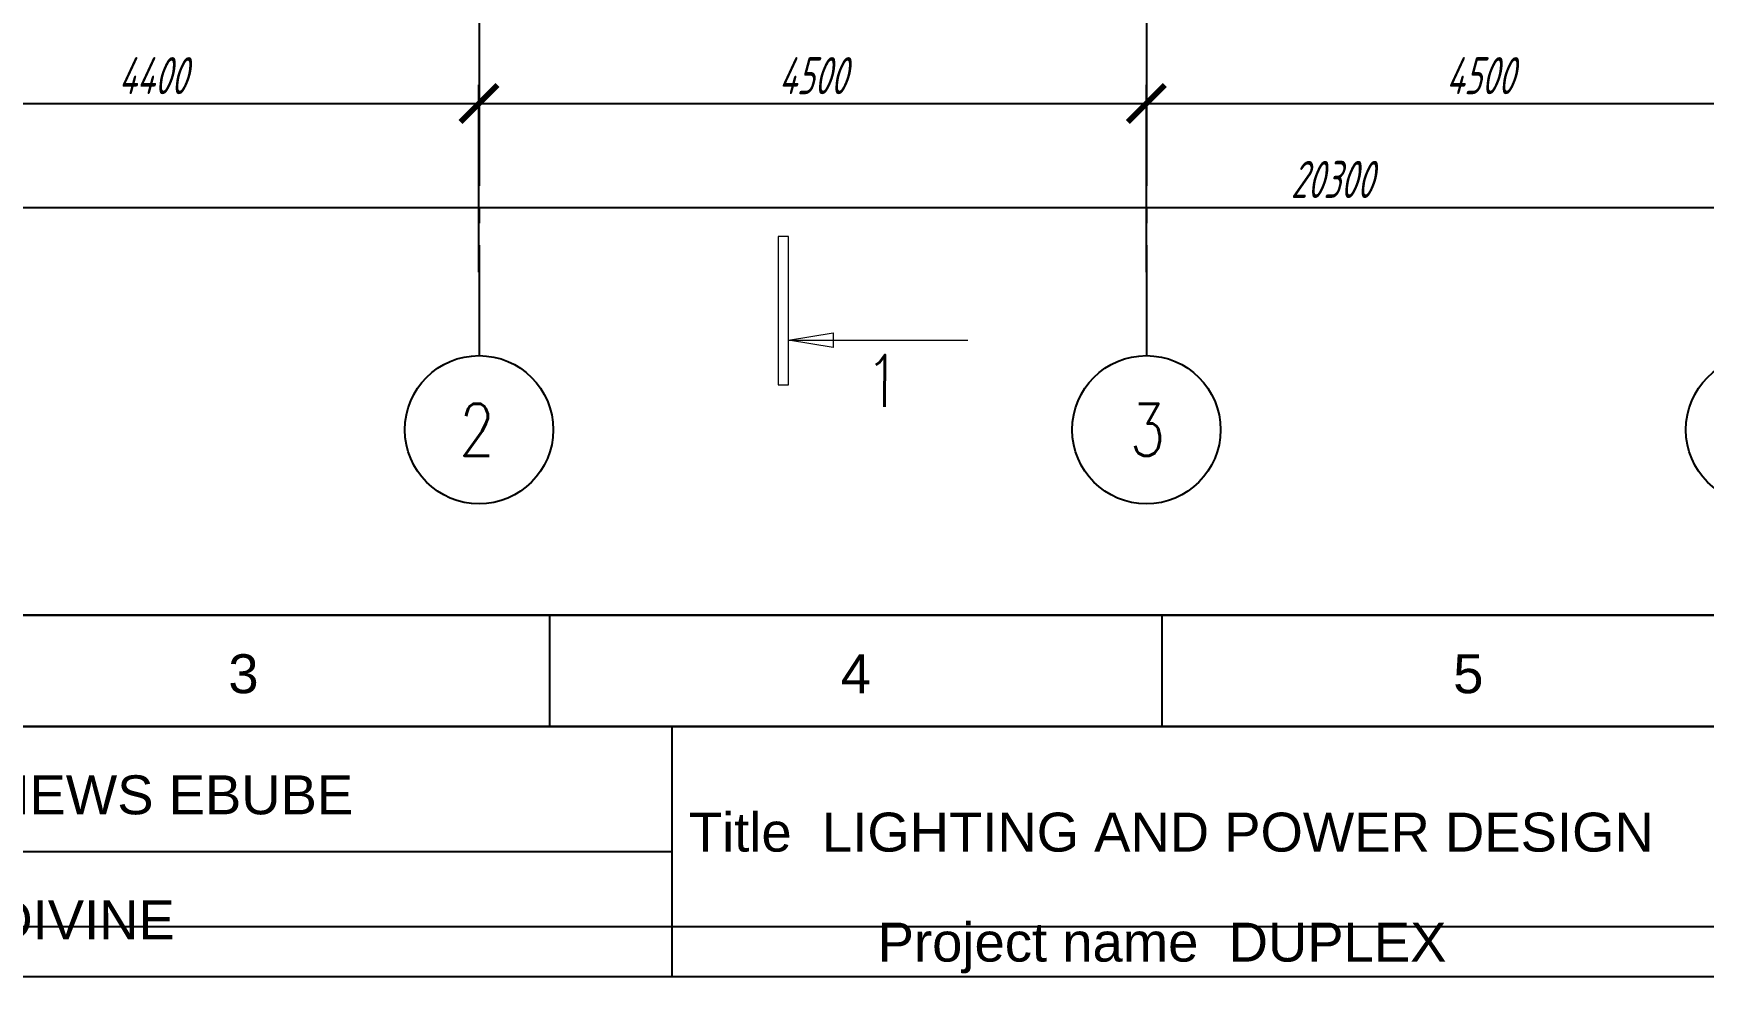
# Model space of a CAD drawing. Header units: inches. Extents: x -21163 to 11874, y -14995 to 6550.
# Drawn here: x -12256 to -993, y -14995 to -8635 of the extents above; entities that cross this region are included whole.
import ezdxf
from ezdxf.enums import TextEntityAlignment as Align

# ---------------------------------------------------------------- set-up
doc = ezdxf.new("R2010")
doc.units = ezdxf.units.IN
doc.header["$MEASUREMENT"] = 0
doc.linetypes.add('CONTI', pattern=[0])
doc.linetypes.add('GOST2.303 5', pattern=[24, 20, -1.5, 1, -1.5])
doc.layers.get('0').update_dxf_attribs({"color": 8})
for name, color, linetype in [('axis_dim', 8, 'CONTI'), ('BORDER', 7, 'Continuous'), ('GRID_REF', 7, 'Continuous'), ('TITLE_BLOCK', 7, 'Continuous')]:
    doc.layers.add(name, color=color, linetype=linetype)
doc.layers.add('mark', color=8, linetype='Continuous', lineweight=15)
doc.styles.add('GOST 2.304', font='CS_Gost2304.shx', dxfattribs={"width": 0.8, "oblique": 15})
doc.styles.get("Standard").update_dxf_attribs({"font": 'arial.ttf'})
doc.dimstyles.new('СПДС', dxfattribs={"dimscale": 100, "dimtxt": 2.5, "dimasz": 2.5, "dimexe": 1.25, "dimexo": 0.625, "dimtad": 1, "dimdec": 0, "dimtxsty": 'GOST 2.304', "dimblk": 'ARCHTICK', "dimblk1": 'ARCHTICK', "dimblk2": 'ARCHTICK', "dimcen": 2.5, "dimdle": 2, "dimazin": 2, "dimtfac": 0.75, "dimtmove": 1, "dimatfit": 3, "dimarcsym": 1})

# ---------------------------------------------------------------- blocks, each defined once
blk = doc.blocks.new('_ArchTick')
at = {"color": 0, "linetype": 'ByBlock', "const_width": 0.15}
blk.add_lwpolyline([(-0.5, -0.5), (0.5, 0.5)], dxfattribs=at)
blk = doc.blocks.new('*D42')
at = {"layer": 'axis_dim', "color": 0, "linetype": 'Continuous', "lineweight": -2, "ltscale": 100, "transparency": 16777216}
for p, q in [((-13651, -10245), (-13651, -9683)), ((6650, -10072), (6650, -9683)), ((-13851, -9808), (6850, -9808))]:
    blk.add_line(p, q, dxfattribs=at)
at = {"layer": 'Defpoints', "color": 0, "linetype": 'Continuous', "ltscale": 100, "transparency": 16777216}
for p in [(6650, -9808), (6650, -10135), (-13651, -10308)]:
    blk.add_point(p, dxfattribs=at)
at = {"layer": 'axis_dim', "color": 0, "linetype": 'Continuous', "lineweight": -2, "ltscale": 100, "transparency": 16777216, "xscale": 250, "yscale": 250, "zscale": 250, "rotation": 180}
blk.add_blockref('_ArchTick', (-13651, -9808), dxfattribs=at)
at = {"layer": 'axis_dim', "color": 0, "linetype": 'Continuous', "lineweight": -2, "ltscale": 100, "transparency": 16777216, "xscale": 250, "yscale": 250, "zscale": 250}
blk.add_blockref('_ArchTick', (6650, -9808), dxfattribs=at)
at = {"layer": 'axis_dim', "color": 0, "linetype": 'Continuous', "lineweight": -3, "ltscale": 100, "transparency": 16777216, "insert": (-3500, -9620), "char_height": 250, "attachment_point": 5, "style": 'GOST 2.304'}
blk.add_mtext('\\A1;20300', dxfattribs=at)
blk = doc.blocks.new('*D43')
at = {"layer": 'axis_dim', "color": 0, "linetype": 'Continuous', "lineweight": -2, "ltscale": 100, "transparency": 16777216}
for p, q in [((-13651, -10245), (-13651, -8983)), ((-9251, -10245), (-9251, -8983)), ((-13851, -9108), (-9051, -9108))]:
    blk.add_line(p, q, dxfattribs=at)
at = {"layer": 'Defpoints', "color": 0, "linetype": 'Continuous', "ltscale": 100, "transparency": 16777216}
for p in [(-9251, -9108), (-13651, -10308), (-9251, -10308)]:
    blk.add_point(p, dxfattribs=at)
at = {"layer": 'axis_dim', "color": 0, "linetype": 'Continuous', "lineweight": -2, "ltscale": 100, "transparency": 16777216, "xscale": 250, "yscale": 250, "zscale": 250, "rotation": 180}
blk.add_blockref('_ArchTick', (-13651, -9108), dxfattribs=at)
at = {"layer": 'axis_dim', "color": 0, "linetype": 'Continuous', "lineweight": -2, "ltscale": 100, "transparency": 16777216, "xscale": 250, "yscale": 250, "zscale": 250}
blk.add_blockref('_ArchTick', (-9251, -9108), dxfattribs=at)
at = {"layer": 'axis_dim', "color": 0, "linetype": 'Continuous', "lineweight": -3, "ltscale": 100, "transparency": 16777216, "insert": (-11451, -8920), "char_height": 250, "attachment_point": 5, "style": 'GOST 2.304'}
blk.add_mtext('\\A1;4400', dxfattribs=at)
blk = doc.blocks.new('*D44')
at = {"layer": 'axis_dim', "color": 0, "linetype": 'Continuous', "lineweight": -2, "ltscale": 100, "transparency": 16777216}
for p, q in [((-9251, -10245), (-9251, -8983)), ((-4751, -10245), (-4751, -8983)), ((-9451, -9108), (-4551, -9108))]:
    blk.add_line(p, q, dxfattribs=at)
at = {"layer": 'Defpoints', "color": 0, "linetype": 'Continuous', "ltscale": 100, "transparency": 16777216}
for p in [(-4751, -9108), (-9251, -10308), (-4751, -10308)]:
    blk.add_point(p, dxfattribs=at)
at = {"layer": 'axis_dim', "color": 0, "linetype": 'Continuous', "lineweight": -2, "ltscale": 100, "transparency": 16777216, "xscale": 250, "yscale": 250, "zscale": 250, "rotation": 180}
blk.add_blockref('_ArchTick', (-9251, -9108), dxfattribs=at)
at = {"layer": 'axis_dim', "color": 0, "linetype": 'Continuous', "lineweight": -2, "ltscale": 100, "transparency": 16777216, "xscale": 250, "yscale": 250, "zscale": 250}
blk.add_blockref('_ArchTick', (-4751, -9108), dxfattribs=at)
at = {"layer": 'axis_dim', "color": 0, "linetype": 'Continuous', "lineweight": -3, "ltscale": 100, "transparency": 16777216, "insert": (-7001, -8920), "char_height": 250, "attachment_point": 5, "style": 'GOST 2.304'}
blk.add_mtext('\\A1;4500', dxfattribs=at)
blk = doc.blocks.new('*D45')
at = {"layer": 'axis_dim', "color": 0, "linetype": 'Continuous', "lineweight": -2, "ltscale": 100, "transparency": 16777216}
for p, q in [((-4751, -10245), (-4751, -8983)), ((-251, -10245), (-251, -8983)), ((-4951, -9108), (-51, -9108))]:
    blk.add_line(p, q, dxfattribs=at)
at = {"layer": 'Defpoints', "color": 0, "linetype": 'Continuous', "ltscale": 100, "transparency": 16777216}
for p in [(-251, -9108), (-4751, -10308), (-251, -10308)]:
    blk.add_point(p, dxfattribs=at)
at = {"layer": 'axis_dim', "color": 0, "linetype": 'Continuous', "lineweight": -2, "ltscale": 100, "transparency": 16777216, "xscale": 250, "yscale": 250, "zscale": 250, "rotation": 180}
blk.add_blockref('_ArchTick', (-4751, -9108), dxfattribs=at)
at = {"layer": 'axis_dim', "color": 0, "linetype": 'Continuous', "lineweight": -2, "ltscale": 100, "transparency": 16777216, "xscale": 250, "yscale": 250, "zscale": 250}
blk.add_blockref('_ArchTick', (-251, -9108), dxfattribs=at)
at = {"layer": 'axis_dim', "color": 0, "linetype": 'Continuous', "lineweight": -3, "ltscale": 100, "transparency": 16777216, "insert": (-2501, -8920), "char_height": 250, "attachment_point": 5, "style": 'GOST 2.304'}
blk.add_mtext('\\A1;4500', dxfattribs=at)

msp = doc.modelspace()

# ---------------------------------------------------------------- linework, layer by layer
at = {"layer": 'axis_dim', "linetype": 'GOST2.303 5', "lineweight": 25, "ltscale": 100}
for points in [[(-9250.6, -7664), (-9250.6, -10307.9)], [(-4750.6, -7664), (-4750.6, -10307.9)], [(-9250.6, -10307.9), (-9250.6, -10807.9)], [(-4750.6, -10307.9), (-4750.6, -10807.9)]]:
    msp.add_lwpolyline(points, dxfattribs=at)
at = {"layer": 'axis_dim', "color": 8, "linetype": 'Continuous', "lineweight": 25, "ltscale": 100, "true_color": 0x000000}
for centre in [(-9250.6, -11307.9), (-4750.6, -11307.9), (-613.1, -11307.9)]:
    msp.add_circle(centre, 500, dxfattribs=at)
at = {"layer": 'BORDER'}
for points in [[(-21163.2, -14995.2), (11873.5, -14995.2), (11873.5, 6549.6), (-21163.2, 6549.6)], [(-20412.4, -12558.8), (11122.7, -12558.8), (11122.7, 5798.8), (-20412.4, 5798.8)]]:
    msp.add_lwpolyline(points, close=True, dxfattribs=at)
at = {"layer": 'GRID_REF'}
for p, q in [((-8774.4, -13309.6), (-8774.4, -12558.8)), ((-4644.8, -13309.6), (-4644.8, -12558.8))]:
    msp.add_line(p, q, dxfattribs=at)
msp.add_lwpolyline([(-21163.2, -13309.6), (11873.5, -13309.6), (11873.5, -12558.8), (-21163.2, -12558.8)], close=True, dxfattribs=at)
at = {"layer": 'mark', "linetype": 'Continuous', "ltscale": 100}
for p, q in [((-7164.2, -10003.8), (-7234.2, -10003.8)), ((-7234.2, -10003.8), (-7234.2, -11003.8)), ((-7164.2, -11003.8), (-7164.2, -10003.8)), ((-7164.2, -10703.8), (-6863.8, -10653.5)), ((-6863.8, -10653.5), (-6863.8, -10754.1)), ((-6863.8, -10754.1), (-7164.2, -10703.8)), ((-7234.2, -11003.8), (-7164.2, -11003.8))]:
    msp.add_line(p, q, dxfattribs=at)
msp.add_lwpolyline([(-7164.2, -10703.8), (-5954.5, -10703.8)], dxfattribs=at)
at = {"layer": 'TITLE_BLOCK'}
for p, q in [((-7948.5, -14995.2), (-7948.5, -13309.6)), ((-14555.9, -14152.4), (-7948.5, -14152.4)), ((-21163.2, -14658.1), (11873.5, -14658.1))]:
    msp.add_line(p, q, dxfattribs=at)
msp.add_lwpolyline([(-21163.2, -14995.2), (11873.5, -14995.2), (11873.5, -13309.6), (-21163.2, -13309.6)], close=True, dxfattribs=at)

# ---------------------------------------------------------------- texts
at = {"layer": 'axis_dim', "color": 8, "linetype": 'Continuous', "lineweight": 25, "ltscale": 100, "true_color": 0x000000, "char_height": 350, "width": 515.534, "attachment_point": 1, "style": 'GOST 2.304'}
for s, insert in [('\\Fsimplex.shx;\\W0.8000000000;\\Q0.2617993878;\\T1.0000000000;\\o\\l2', (-9385.6, -11132.9)), ('\\Fsimplex.shx;\\W0.8000000000;\\Q0.2617993878;\\T1.0000000000;\\o\\l3', (-4863.6, -11132.9))]:
    msp.add_mtext(s, dxfattribs=dict(at, insert=insert))
at = {"layer": 'GRID_REF'}
for s, p in [('3', (-10839.2, -13084.4)), ('4', (-6709.6, -13084.4)), ('5', (-2580, -13084.4))]:
    msp.add_text(s, height=262.8, dxfattribs=at).set_placement(p, align=Align.CENTER)
at = {"layer": 'mark', "linetype": 'Continuous', "ltscale": 100, "insert": (-6647.6, -10803.8), "char_height": 350, "width": 360.064, "attachment_point": 1, "style": 'GOST 2.304'}
msp.add_mtext('\\Fsimplex.shx;\\W0.8000000000;\\Q0.2617993878;\\T1.0000000000;\\o\\l1', dxfattribs=at)
at = {"layer": 'TITLE_BLOCK'}
for s, p in [('MR. GOODNEWS EBUBE', (-14443.3, -13900.9)), ('Title  LIGHTING AND POWER DESIGN', (-7835.9, -14152.4)), ('OJUGBELI DIVINE', (-14443.3, -14743.7))]:
    msp.add_text(s, height=262.793, dxfattribs=at).set_placement(p)
msp.add_text('Project name  DUPLEX', height=262.793, dxfattribs=at).set_placement((-4644.8, -14894.1), align=Align.CENTER)

# ---------------------------------------------------------------- dimensions: what is measured, and where the dimension line sits
at = {"layer": 'axis_dim', "color": 8, "linetype": 'Continuous', "lineweight": -3, "ltscale": 100, "true_color": 0x000000}
for base, p1, p2, picture, middle in [((-9250.6, -9107.9), (-13650.6, -10307.9), (-9250.6, -10307.9), '*D43', (-11450.6, -8920.4)), ((-4750.6, -9107.9), (-9250.6, -10307.9), (-4750.6, -10307.9), '*D44', (-7000.6, -8920.4)), ((-250.6, -9107.9), (-4750.6, -10307.9), (-250.6, -10307.9), '*D45', (-2500.6, -8920.4)), ((6649.8, -9807.9), (-13650.6, -10307.9), (6649.8, -10134.8), '*D42', (-3500.4, -9620.4))]:
    dim = msp.add_linear_dim(base=base, p1=p1, p2=p2, dimstyle='СПДС', override={"dimscale": 100, "dimsah": 1}, dxfattribs=at)
    dim.commit()
    dim.dimension.update_dxf_attribs({"geometry": picture, "text_midpoint": middle})

doc.saveas('drawing.dxf')
